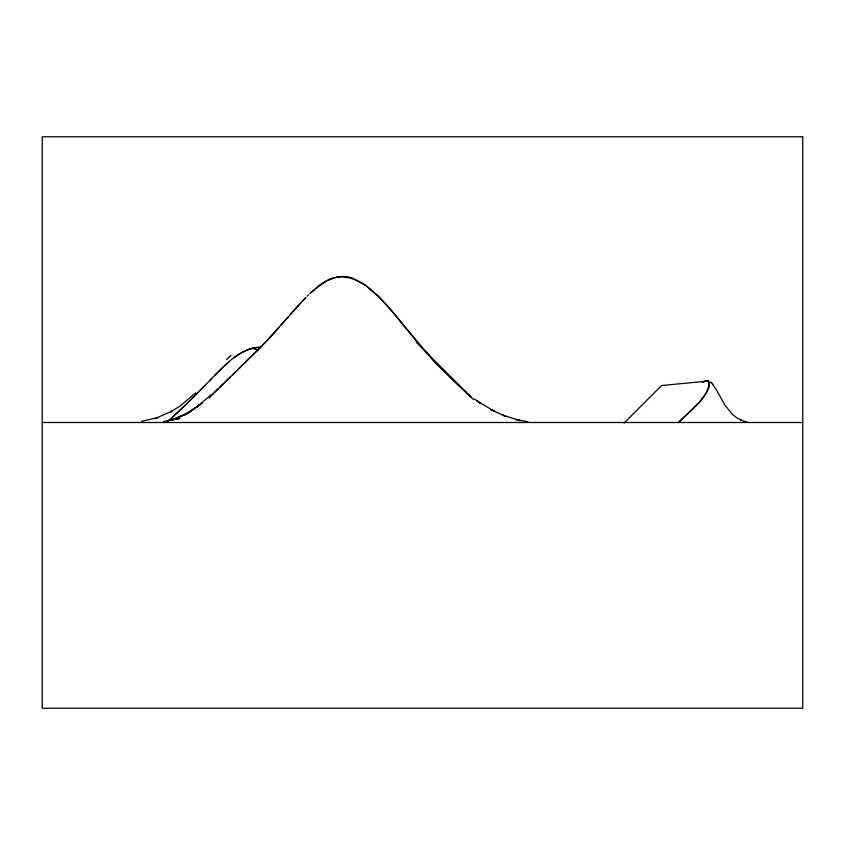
<?xml version="1.0" encoding="UTF-8"?>
<svg xmlns="http://www.w3.org/2000/svg" width="845" height="845" viewBox="0 0 845 845"><rect width="100%" height="100%" fill="white"/><g stroke="black" fill="none" stroke-linecap="round" stroke-linejoin="round"><path stroke-width="1.27" d="M699.671 401.724C703.653 396.316 712.272 387.623 708.258 381.053L661.593 385.521L624.001 423.113M281.163 324.987L288.06 316.97M290.363 314.298L298.612 305.024M278.871 327.649L269.555 338.053M699.058 402.431L678.989 422.088M268.773 338.898L232.533 374.895M299.817 303.725L301.031 302.425M302.257 301.147L305.996 297.334M202.758 387.728L211.588 378.634M204.807 385.616L185.382 405.167M209.687 380.588C223.798 366.498 238.977 348.151 260.45 347.179M201.342 389.175L198.554 392.038M214.704 375.433L217.915 372.159M209.148 397.794L213.12 393.77M197.17 393.453L180.302 410.005M209.222 397.699L210.521 396.379M218.728 371.325L229.291 361.428M214.419 392.471L215.718 391.182M305.045 298.433L260.26 347.834L211.81 395.08M216.373 390.538L218.316 388.615M219.615 387.348L223.502 383.556M224.157 382.933L229.956 377.345M184.664 405.853L167.775 421.444M307.274 296.088L308.552 294.863M179.552 410.702L175.728 414.23M174.947 414.948L171.788 417.821M309.861 293.637C317.551 286.635 326.149 279.896 336.437 277.35A32.765 28.846 46.2 0 1 344.749 276.526M678.461 422.563C689.742 410.607 707.561 399.822 709.314 382.215L708.089 380.979L705.786 380.979L702.343 382.426M210.901 394.911L196.737 407.163L202.198 402.822L187.706 413.321L200.624 404.322L184.125 415.043L189.882 412.001L174.767 419.078L188.192 413.163L171.017 420.007L176.932 418.243L167.257 420.831L179.573 418.465L163.613 421.518M195.649 392.84L180.407 405.716L170.405 412.106L172.538 410.902L155.586 418.328L157.666 417.61L141.622 421.285M311.309 292.402L314.298 289.941M316.283 288.293C350.348 255.57 383.957 301.052 403.994 325.895M234.181 357.53C241.712 352.038 250.532 347.094 260.144 347.432M702.66 382.257L703.367 381.898M704.36 381.454L708.163 381.01M42.25 422.5L802.75 422.5M528.146 421.803L515.714 419.437L520.193 420.694L502.257 414.906L506.356 416.712L490.797 409.55L494.8 411.599L476.812 400.783L480.763 403.53L474.446 398.967M746.895 421.993L740.938 420.166L741.477 420.387L736.143 417.398L731.95 413.86L724.915 405.093L716.201 389.429L710.793 381.993L712.99 384.243M252.211 348.298L258.433 350.252M344.749 276.579L346.872 277.794M461.792 388.425L466.25 392.598M470.697 396.78L455.128 382.141M459.87 386.609L432.207 359.231L390.971 310.147L378.592 296.658L364.776 284.702L352.428 278.121A29.29 25.815 46.4 0 0 344.813 276.558M469.102 395.28L473.749 399.696M454.388 381.433L435.608 362.832L419.331 344.686M416.141 342.119L471.183 397.161M418.021 343.133L403.931 325.811M226.534 359.695A238.712 137.46 25.8 0 1 231.012 355.418M802.75 136.774L42.25 136.774L42.25 708.226L802.75 708.226L802.75 136.774"/></g></svg>
